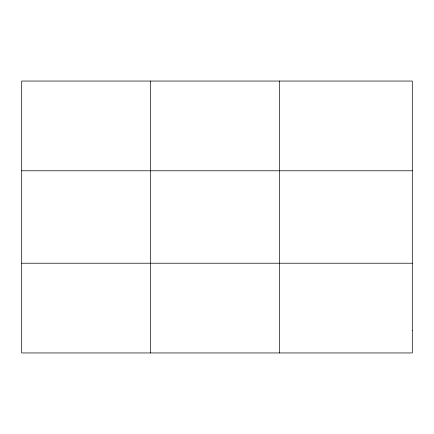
<?xml version="1.0" encoding="UTF-8"?>
<svg xmlns="http://www.w3.org/2000/svg" width="434" height="434" viewBox="0 0 434 434"><rect width="100%" height="100%" fill="white"/><g stroke="black" fill="none" stroke-linecap="round" stroke-linejoin="round"><path stroke-width="0.65" d="M150.598 81.049L150.598 352.95M279.496 81.049L279.496 352.95M21.7 170.779L412.3 170.779M21.7 263.221L412.3 263.221M412.3 330.518L412.3 352.95L21.7 352.95L21.7 81.049L412.3 81.049L412.3 330.518"/></g></svg>
